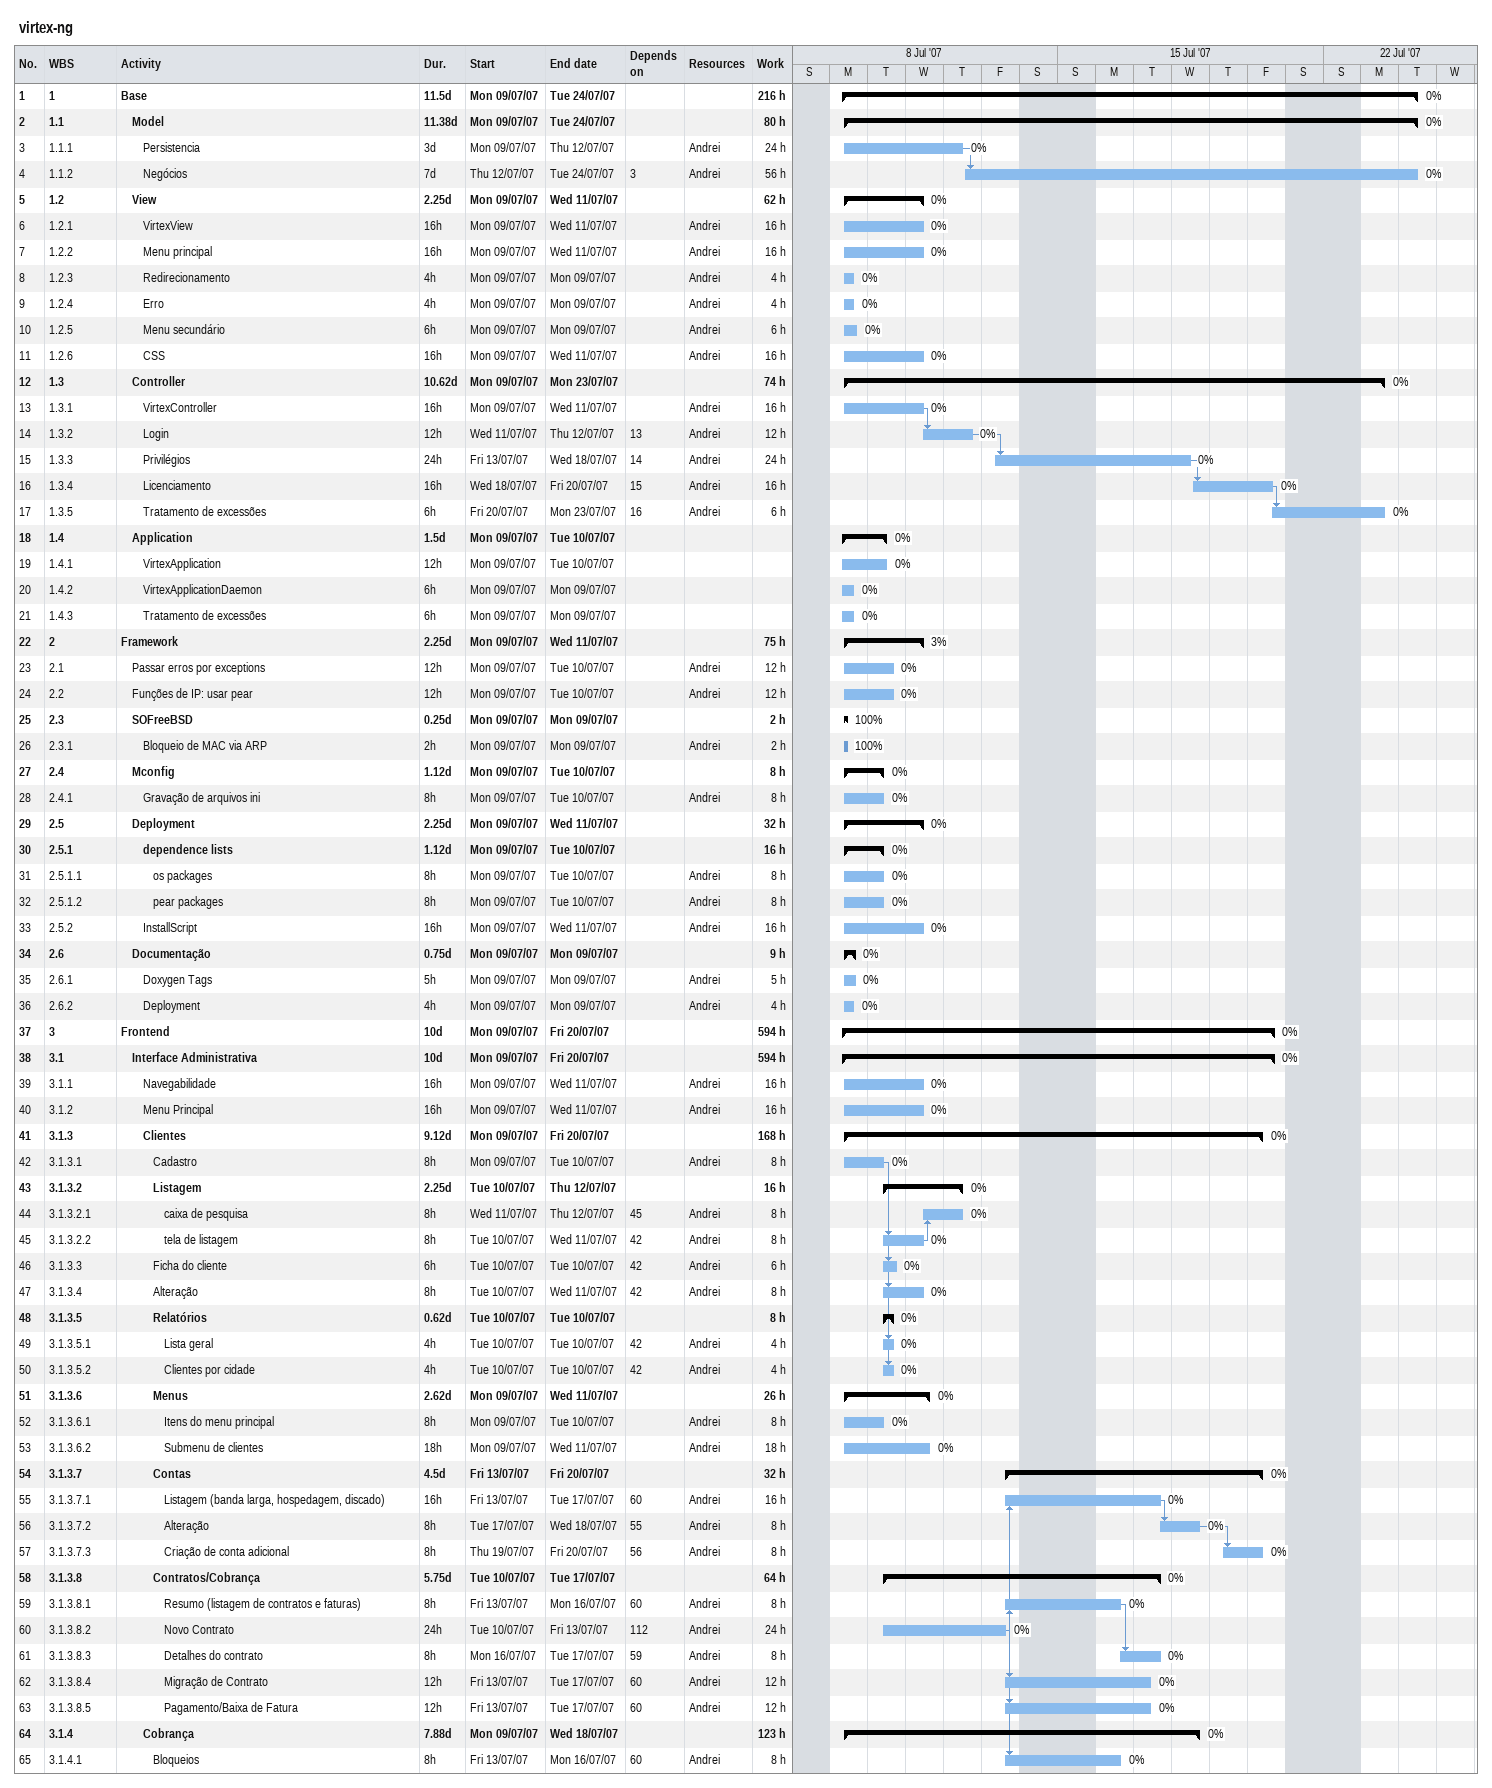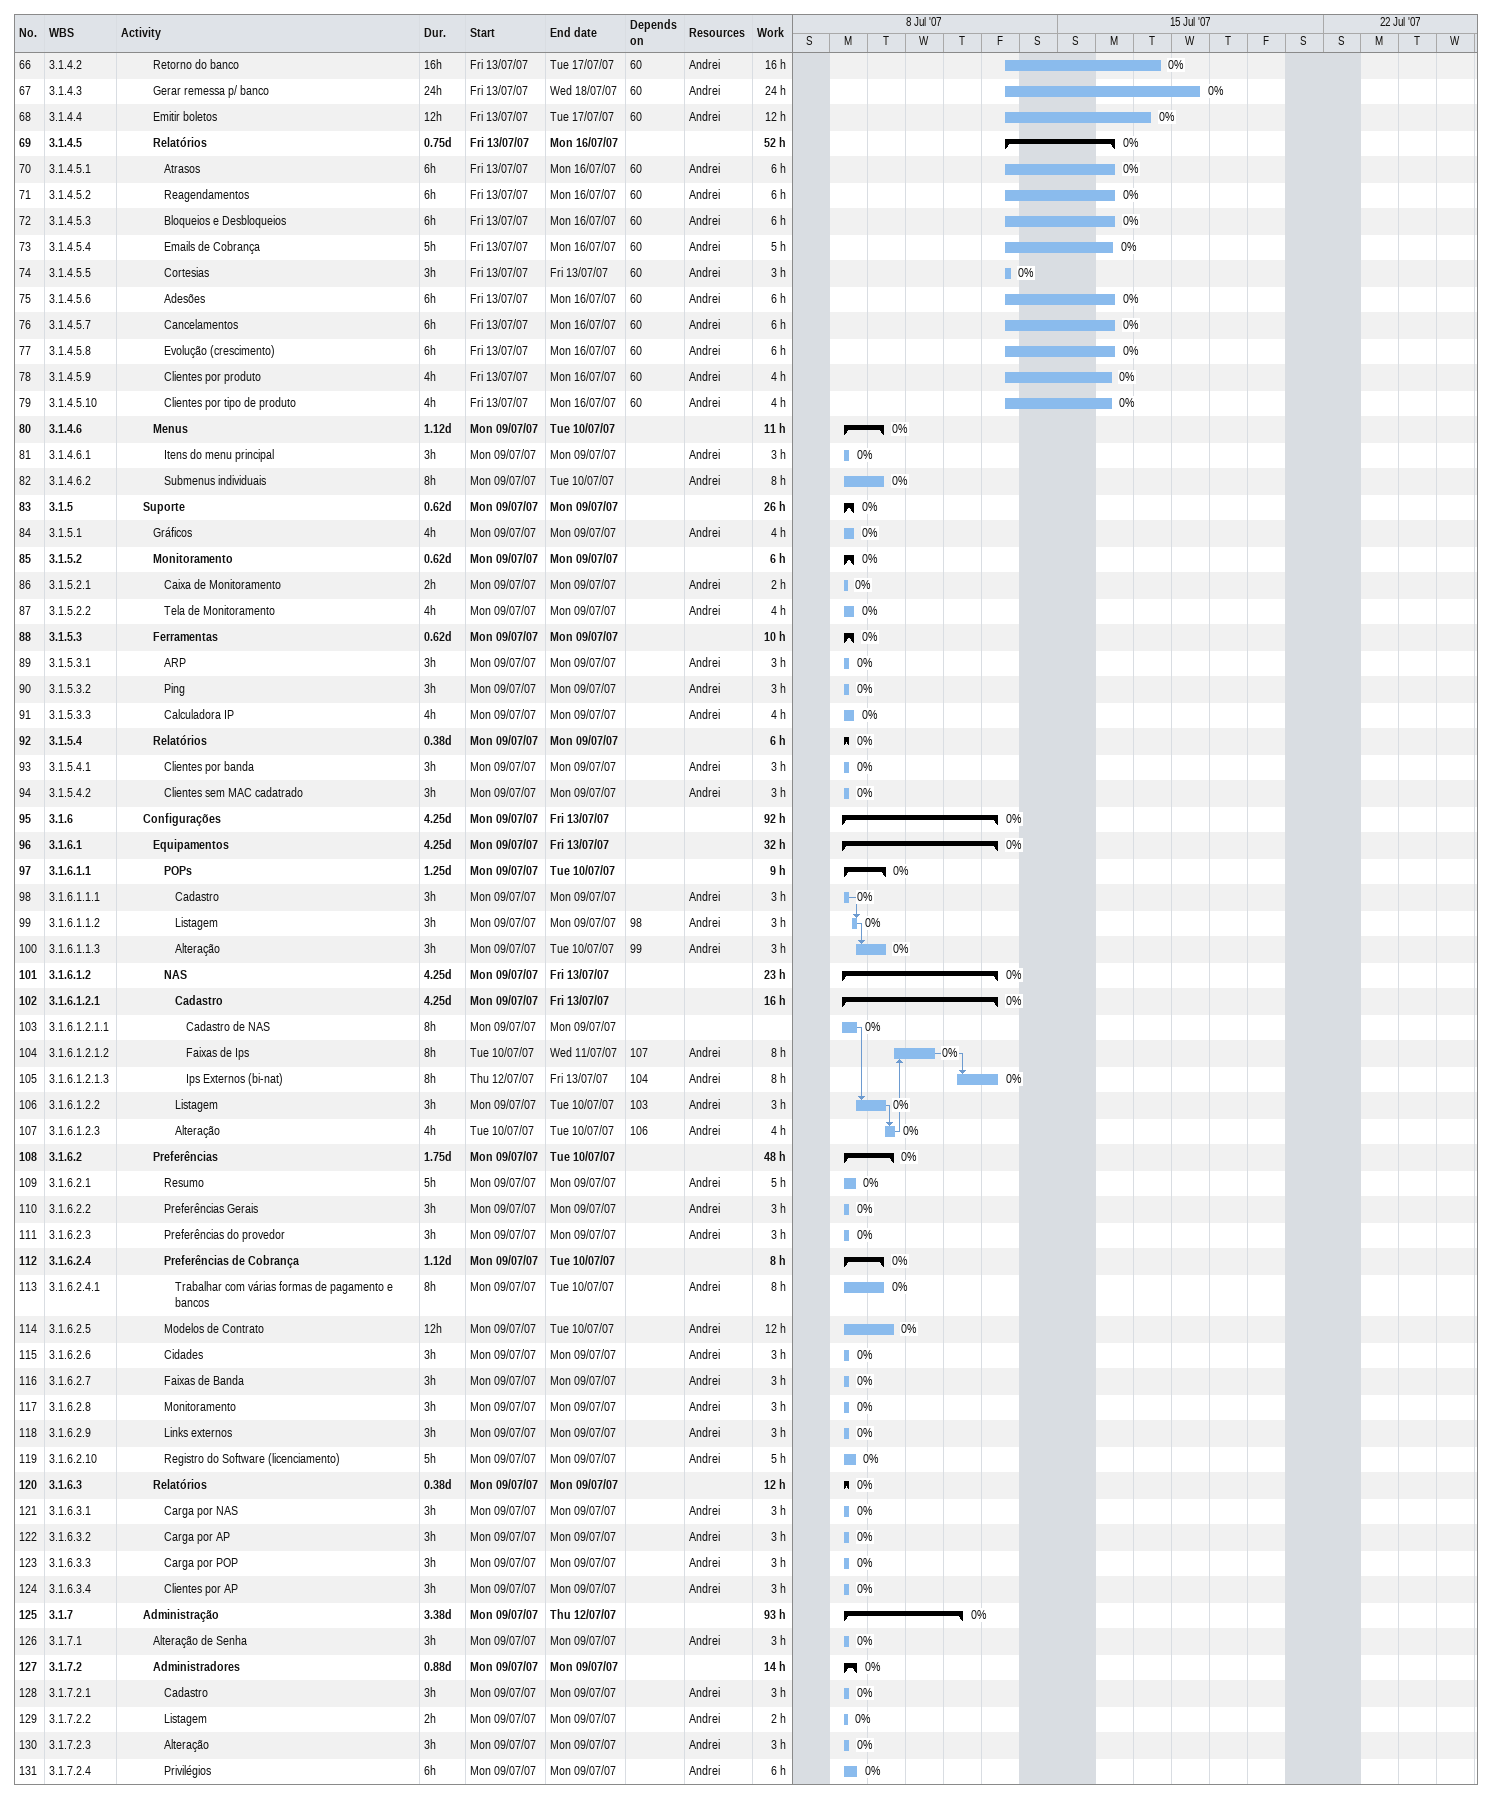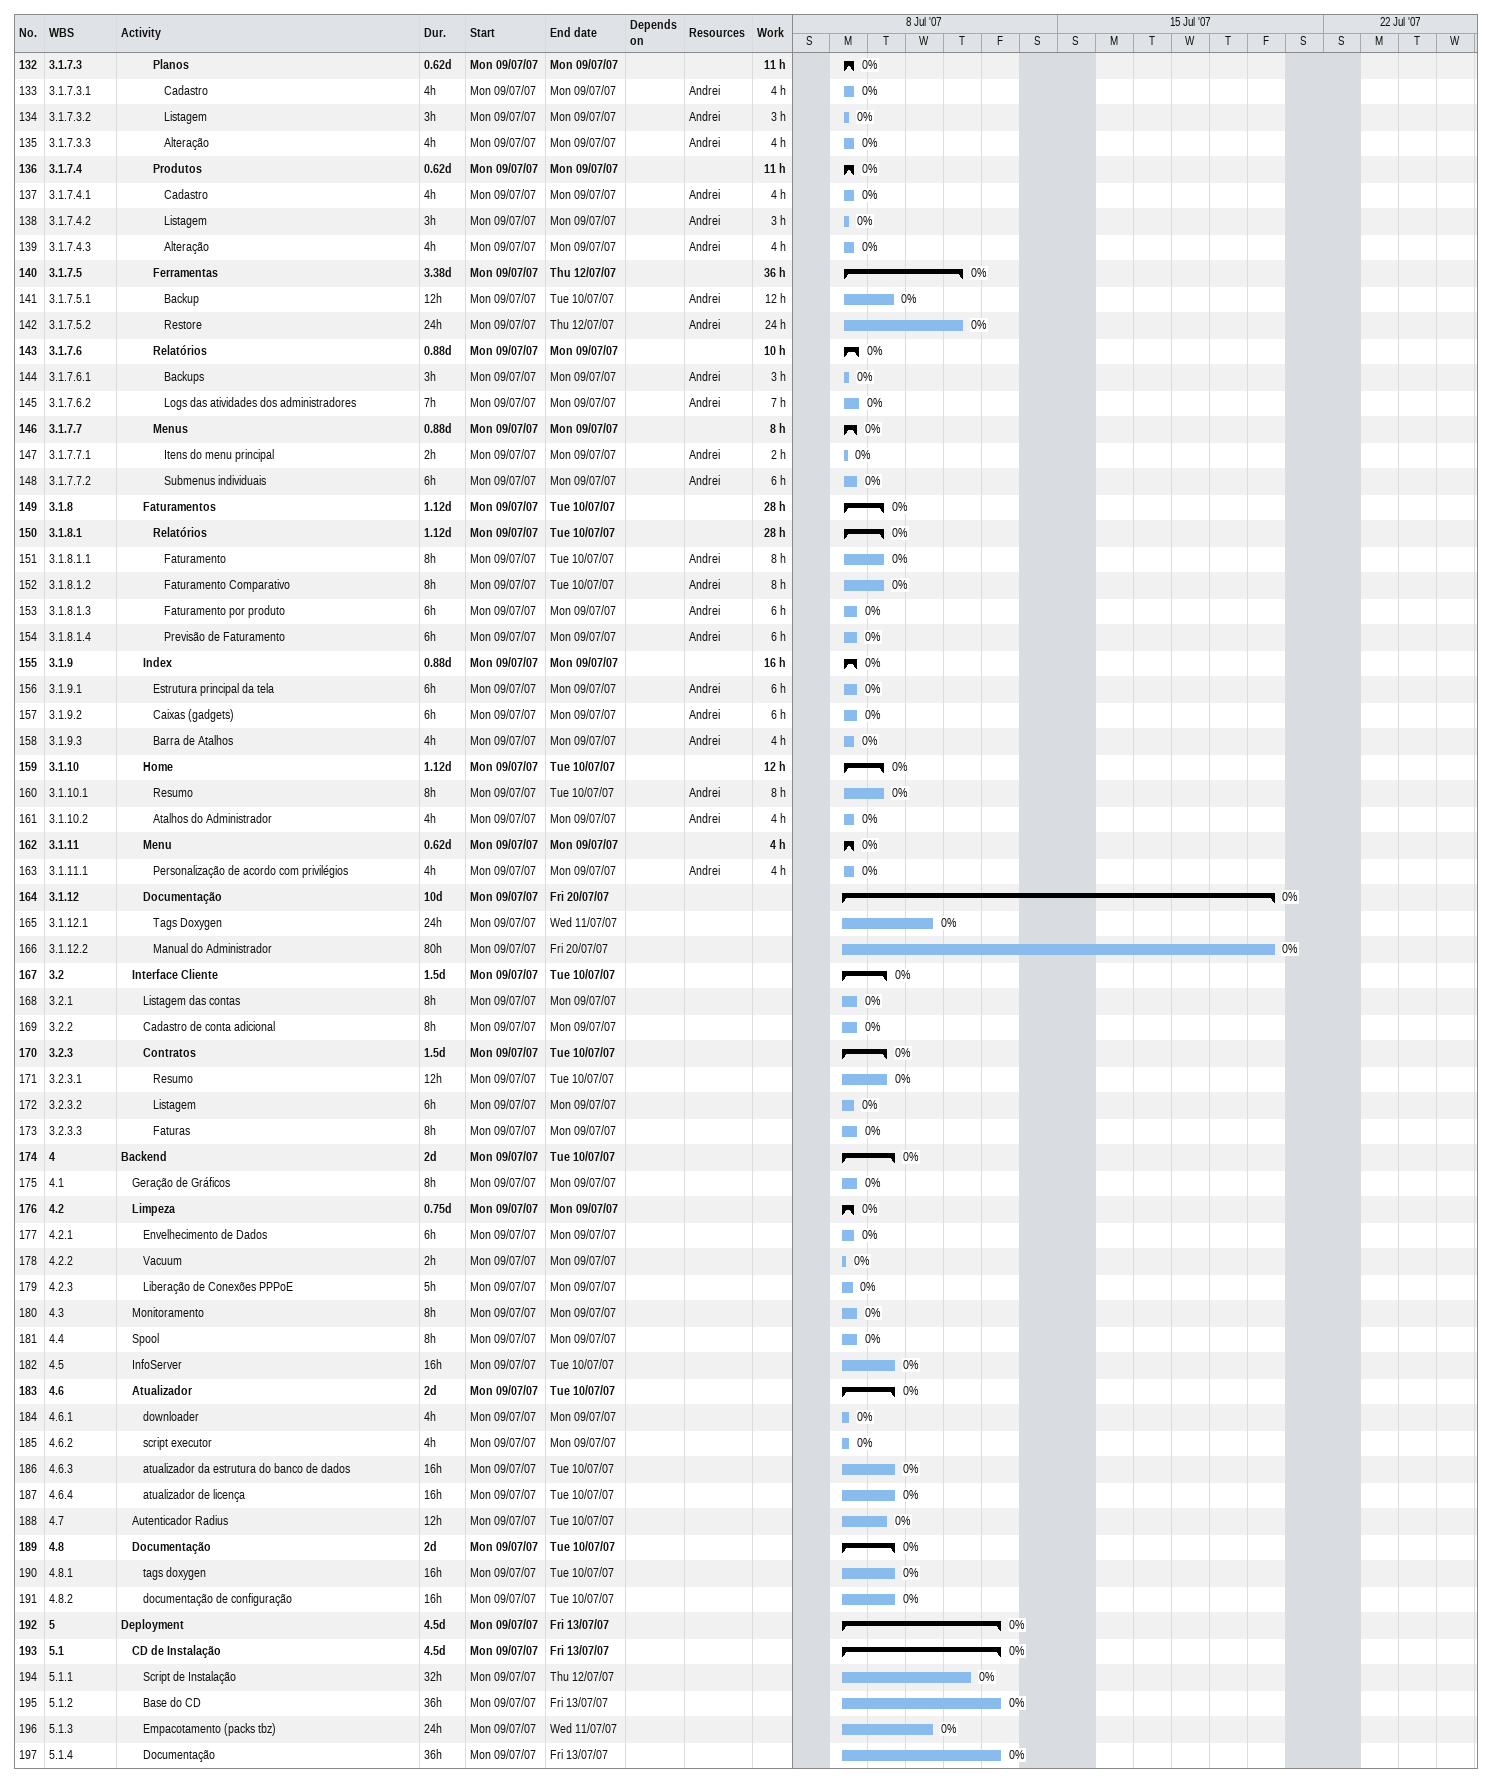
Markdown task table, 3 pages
virtex-ng

| ID | WBS | Task | Duration | Start | Finish | Predecessors | Resources | % complete | Work (h) |
|---|---|---|---|---|---|---|---|---|---|
| 1 | 1 | **Base** | 11.5d | 2007-07-09 | 2007-07-24 |  |  | 0 | 216 |
| 2 | 1.1 | **Model** | 11.38d | 2007-07-09 | 2007-07-24 |  |  | 0 | 80 |
| 3 | 1.1.1 | Persistencia | 3d | 2007-07-09 | 2007-07-12 |  | Andrei | 0 | 24 |
| 4 | 1.1.2 | Negócios | 7d | 2007-07-12 | 2007-07-24 | 3 | Andrei | 0 | 56 |
| 5 | 1.2 | **View** | 2.25d | 2007-07-09 | 2007-07-11 |  |  | 0 | 62 |
| 6 | 1.2.1 | VirtexView | 16h | 2007-07-09 | 2007-07-11 |  | Andrei | 0 | 16 |
| 7 | 1.2.2 | Menu principal | 16h | 2007-07-09 | 2007-07-11 |  | Andrei | 0 | 16 |
| 8 | 1.2.3 | Redirecionamento | 4h | 2007-07-09 | 2007-07-09 |  | Andrei | 0 | 4 |
| 9 | 1.2.4 | Erro | 4h | 2007-07-09 | 2007-07-09 |  | Andrei | 0 | 4 |
| 10 | 1.2.5 | Menu secundário | 6h | 2007-07-09 | 2007-07-09 |  | Andrei | 0 | 6 |
| 11 | 1.2.6 | CSS | 16h | 2007-07-09 | 2007-07-11 |  | Andrei | 0 | 16 |
| 12 | 1.3 | **Controller** | 10.62d | 2007-07-09 | 2007-07-23 |  |  | 0 | 74 |
| 13 | 1.3.1 | VirtexController | 16h | 2007-07-09 | 2007-07-11 |  | Andrei | 0 | 16 |
| 14 | 1.3.2 | Login | 12h | 2007-07-11 | 2007-07-12 | 13 | Andrei | 0 | 12 |
| 15 | 1.3.3 | Privilégios | 24h | 2007-07-13 | 2007-07-18 | 14 | Andrei | 0 | 24 |
| 16 | 1.3.4 | Licenciamento | 16h | 2007-07-18 | 2007-07-20 | 15 | Andrei | 0 | 16 |
| 17 | 1.3.5 | Tratamento de excessões | 6h | 2007-07-20 | 2007-07-23 | 16 | Andrei | 0 | 6 |
| 18 | 1.4 | **Application** | 1.5d | 2007-07-09 | 2007-07-10 |  |  | 0 |  |
| 19 | 1.4.1 | VirtexApplication | 12h | 2007-07-09 | 2007-07-10 |  |  | 0 |  |
| 20 | 1.4.2 | VirtexApplicationDaemon | 6h | 2007-07-09 | 2007-07-09 |  |  | 0 |  |
| 21 | 1.4.3 | Tratamento de excessões | 6h | 2007-07-09 | 2007-07-09 |  |  | 0 |  |
| 22 | 2 | **Framework** | 2.25d | 2007-07-09 | 2007-07-11 |  |  | 3 | 75 |
| 23 | 2.1 | Passar erros por exceptions | 12h | 2007-07-09 | 2007-07-10 |  | Andrei | 0 | 12 |
| 24 | 2.2 | Funções de IP: usar pear | 12h | 2007-07-09 | 2007-07-10 |  | Andrei | 0 | 12 |
| 25 | 2.3 | **SOFreeBSD** | 0.25d | 2007-07-09 | 2007-07-09 |  |  | 100 | 2 |
| 26 | 2.3.1 | Bloqueio de MAC via ARP | 2h | 2007-07-09 | 2007-07-09 |  | Andrei | 100 | 2 |
| 27 | 2.4 | **Mconfig** | 1.12d | 2007-07-09 | 2007-07-10 |  |  | 0 | 8 |
| 28 | 2.4.1 | Gravação de arquivos ini | 8h | 2007-07-09 | 2007-07-10 |  | Andrei | 0 | 8 |
| 29 | 2.5 | **Deployment** | 2.25d | 2007-07-09 | 2007-07-11 |  |  | 0 | 32 |
| 30 | 2.5.1 | **dependence lists** | 1.12d | 2007-07-09 | 2007-07-10 |  |  | 0 | 16 |
| 31 | 2.5.1.1 | os packages | 8h | 2007-07-09 | 2007-07-10 |  | Andrei | 0 | 8 |
| 32 | 2.5.1.2 | pear packages | 8h | 2007-07-09 | 2007-07-10 |  | Andrei | 0 | 8 |
| 33 | 2.5.2 | InstallScript | 16h | 2007-07-09 | 2007-07-11 |  | Andrei | 0 | 16 |
| 34 | 2.6 | **Documentação** | 0.75d | 2007-07-09 | 2007-07-09 |  |  | 0 | 9 |
| 35 | 2.6.1 | Doxygen Tags | 5h | 2007-07-09 | 2007-07-09 |  | Andrei | 0 | 5 |
| 36 | 2.6.2 | Deployment | 4h | 2007-07-09 | 2007-07-09 |  | Andrei | 0 | 4 |
| 37 | 3 | **Frontend** | 10d | 2007-07-09 | 2007-07-20 |  |  | 0 | 594 |
| 38 | 3.1 | **Interface Administrativa** | 10d | 2007-07-09 | 2007-07-20 |  |  | 0 | 594 |
| 39 | 3.1.1 | Navegabilidade | 16h | 2007-07-09 | 2007-07-11 |  | Andrei | 0 | 16 |
| 40 | 3.1.2 | Menu Principal | 16h | 2007-07-09 | 2007-07-11 |  | Andrei | 0 | 16 |
| 41 | 3.1.3 | **Clientes** | 9.12d | 2007-07-09 | 2007-07-20 |  |  | 0 | 168 |
| 42 | 3.1.3.1 | Cadastro | 8h | 2007-07-09 | 2007-07-10 |  | Andrei | 0 | 8 |
| 43 | 3.1.3.2 | **Listagem** | 2.25d | 2007-07-10 | 2007-07-12 |  |  | 0 | 16 |
| 44 | 3.1.3.2.1 | caixa de pesquisa | 8h | 2007-07-11 | 2007-07-12 | 45 | Andrei | 0 | 8 |
| 45 | 3.1.3.2.2 | tela de listagem | 8h | 2007-07-10 | 2007-07-11 | 42 | Andrei | 0 | 8 |
| 46 | 3.1.3.3 | Ficha do cliente | 6h | 2007-07-10 | 2007-07-10 | 42 | Andrei | 0 | 6 |
| 47 | 3.1.3.4 | Alteração | 8h | 2007-07-10 | 2007-07-11 | 42 | Andrei | 0 | 8 |
| 48 | 3.1.3.5 | **Relatórios** | 0.62d | 2007-07-10 | 2007-07-10 |  |  | 0 | 8 |
| 49 | 3.1.3.5.1 | Lista geral | 4h | 2007-07-10 | 2007-07-10 | 42 | Andrei | 0 | 4 |
| 50 | 3.1.3.5.2 | Clientes por cidade | 4h | 2007-07-10 | 2007-07-10 | 42 | Andrei | 0 | 4 |
| 51 | 3.1.3.6 | **Menus** | 2.62d | 2007-07-09 | 2007-07-11 |  |  | 0 | 26 |
| 52 | 3.1.3.6.1 | Itens do menu principal | 8h | 2007-07-09 | 2007-07-10 |  | Andrei | 0 | 8 |
| 53 | 3.1.3.6.2 | Submenu de clientes | 18h | 2007-07-09 | 2007-07-11 |  | Andrei | 0 | 18 |
| 54 | 3.1.3.7 | **Contas** | 4.5d | 2007-07-13 | 2007-07-20 |  |  | 0 | 32 |
| 55 | 3.1.3.7.1 | Listagem (banda larga, hospedagem, discado) | 16h | 2007-07-13 | 2007-07-17 | 60 | Andrei | 0 | 16 |
| 56 | 3.1.3.7.2 | Alteração | 8h | 2007-07-17 | 2007-07-18 | 55 | Andrei | 0 | 8 |
| 57 | 3.1.3.7.3 | Criação de conta adicional | 8h | 2007-07-19 | 2007-07-20 | 56 | Andrei | 0 | 8 |
| 58 | 3.1.3.8 | **Contratos/Cobrança** | 5.75d | 2007-07-10 | 2007-07-17 |  |  | 0 | 64 |
| 59 | 3.1.3.8.1 | Resumo (listagem de contratos e faturas) | 8h | 2007-07-13 | 2007-07-16 | 60 | Andrei | 0 | 8 |
| 60 | 3.1.3.8.2 | Novo Contrato | 24h | 2007-07-10 | 2007-07-13 | 112 | Andrei | 0 | 24 |
| 61 | 3.1.3.8.3 | Detalhes do contrato | 8h | 2007-07-16 | 2007-07-17 | 59 | Andrei | 0 | 8 |
| 62 | 3.1.3.8.4 | Migração de Contrato | 12h | 2007-07-13 | 2007-07-17 | 60 | Andrei | 0 | 12 |
| 63 | 3.1.3.8.5 | Pagamento/Baixa de Fatura | 12h | 2007-07-13 | 2007-07-17 | 60 | Andrei | 0 | 12 |
| 64 | 3.1.4 | **Cobrança** | 7.88d | 2007-07-09 | 2007-07-18 |  |  | 0 | 123 |
| 65 | 3.1.4.1 | Bloqueios | 8h | 2007-07-13 | 2007-07-16 | 60 | Andrei | 0 | 8 |
| 66 | 3.1.4.2 | Retorno do banco | 16h | 2007-07-13 | 2007-07-17 | 60 | Andrei | 0 | 16 |
| 67 | 3.1.4.3 | Gerar remessa p/ banco | 24h | 2007-07-13 | 2007-07-18 | 60 | Andrei | 0 | 24 |
| 68 | 3.1.4.4 | Emitir boletos | 12h | 2007-07-13 | 2007-07-17 | 60 | Andrei | 0 | 12 |
| 69 | 3.1.4.5 | **Relatórios** | 0.75d | 2007-07-13 | 2007-07-16 |  |  | 0 | 52 |
| 70 | 3.1.4.5.1 | Atrasos | 6h | 2007-07-13 | 2007-07-16 | 60 | Andrei | 0 | 6 |
| 71 | 3.1.4.5.2 | Reagendamentos | 6h | 2007-07-13 | 2007-07-16 | 60 | Andrei | 0 | 6 |
| 72 | 3.1.4.5.3 | Bloqueios e Desbloqueios | 6h | 2007-07-13 | 2007-07-16 | 60 | Andrei | 0 | 6 |
| 73 | 3.1.4.5.4 | Emails de Cobrança | 5h | 2007-07-13 | 2007-07-16 | 60 | Andrei | 0 | 5 |
| 74 | 3.1.4.5.5 | Cortesias | 3h | 2007-07-13 | 2007-07-13 | 60 | Andrei | 0 | 3 |
| 75 | 3.1.4.5.6 | Adesões | 6h | 2007-07-13 | 2007-07-16 | 60 | Andrei | 0 | 6 |
| 76 | 3.1.4.5.7 | Cancelamentos | 6h | 2007-07-13 | 2007-07-16 | 60 | Andrei | 0 | 6 |
| 77 | 3.1.4.5.8 | Evolução (crescimento) | 6h | 2007-07-13 | 2007-07-16 | 60 | Andrei | 0 | 6 |
| 78 | 3.1.4.5.9 | Clientes por produto | 4h | 2007-07-13 | 2007-07-16 | 60 | Andrei | 0 | 4 |
| 79 | 3.1.4.5.10 | Clientes por tipo de produto | 4h | 2007-07-13 | 2007-07-16 | 60 | Andrei | 0 | 4 |
| 80 | 3.1.4.6 | **Menus** | 1.12d | 2007-07-09 | 2007-07-10 |  |  | 0 | 11 |
| 81 | 3.1.4.6.1 | Itens do menu principal | 3h | 2007-07-09 | 2007-07-09 |  | Andrei | 0 | 3 |
| 82 | 3.1.4.6.2 | Submenus individuais | 8h | 2007-07-09 | 2007-07-10 |  | Andrei | 0 | 8 |
| 83 | 3.1.5 | **Suporte** | 0.62d | 2007-07-09 | 2007-07-09 |  |  | 0 | 26 |
| 84 | 3.1.5.1 | Gráficos | 4h | 2007-07-09 | 2007-07-09 |  | Andrei | 0 | 4 |
| 85 | 3.1.5.2 | **Monitoramento** | 0.62d | 2007-07-09 | 2007-07-09 |  |  | 0 | 6 |
| 86 | 3.1.5.2.1 | Caixa de Monitoramento | 2h | 2007-07-09 | 2007-07-09 |  | Andrei | 0 | 2 |
| 87 | 3.1.5.2.2 | Tela de Monitoramento | 4h | 2007-07-09 | 2007-07-09 |  | Andrei | 0 | 4 |
| 88 | 3.1.5.3 | **Ferramentas** | 0.62d | 2007-07-09 | 2007-07-09 |  |  | 0 | 10 |
| 89 | 3.1.5.3.1 | ARP | 3h | 2007-07-09 | 2007-07-09 |  | Andrei | 0 | 3 |
| 90 | 3.1.5.3.2 | Ping | 3h | 2007-07-09 | 2007-07-09 |  | Andrei | 0 | 3 |
| 91 | 3.1.5.3.3 | Calculadora IP | 4h | 2007-07-09 | 2007-07-09 |  | Andrei | 0 | 4 |
| 92 | 3.1.5.4 | **Relatórios** | 0.38d | 2007-07-09 | 2007-07-09 |  |  | 0 | 6 |
| 93 | 3.1.5.4.1 | Clientes por banda | 3h | 2007-07-09 | 2007-07-09 |  | Andrei | 0 | 3 |
| 94 | 3.1.5.4.2 | Clientes sem MAC cadatrado | 3h | 2007-07-09 | 2007-07-09 |  | Andrei | 0 | 3 |
| 95 | 3.1.6 | **Configurações** | 4.25d | 2007-07-09 | 2007-07-13 |  |  | 0 | 92 |
| 96 | 3.1.6.1 | **Equipamentos** | 4.25d | 2007-07-09 | 2007-07-13 |  |  | 0 | 32 |
| 97 | 3.1.6.1.1 | **POPs** | 1.25d | 2007-07-09 | 2007-07-10 |  |  | 0 | 9 |
| 98 | 3.1.6.1.1.1 | Cadastro | 3h | 2007-07-09 | 2007-07-09 |  | Andrei | 0 | 3 |
| 99 | 3.1.6.1.1.2 | Listagem | 3h | 2007-07-09 | 2007-07-09 | 98 | Andrei | 0 | 3 |
| 100 | 3.1.6.1.1.3 | Alteração | 3h | 2007-07-09 | 2007-07-10 | 99 | Andrei | 0 | 3 |
| 101 | 3.1.6.1.2 | **NAS** | 4.25d | 2007-07-09 | 2007-07-13 |  |  | 0 | 23 |
| 102 | 3.1.6.1.2.1 | **Cadastro** | 4.25d | 2007-07-09 | 2007-07-13 |  |  | 0 | 16 |
| 103 | 3.1.6.1.2.1.1 | Cadastro de NAS | 8h | 2007-07-09 | 2007-07-09 |  |  | 0 |  |
| 104 | 3.1.6.1.2.1.2 | Faixas de Ips | 8h | 2007-07-10 | 2007-07-11 | 107 | Andrei | 0 | 8 |
| 105 | 3.1.6.1.2.1.3 | Ips Externos (bi-nat) | 8h | 2007-07-12 | 2007-07-13 | 104 | Andrei | 0 | 8 |
| 106 | 3.1.6.1.2.2 | Listagem | 3h | 2007-07-09 | 2007-07-10 | 103 | Andrei | 0 | 3 |
| 107 | 3.1.6.1.2.3 | Alteração | 4h | 2007-07-10 | 2007-07-10 | 106 | Andrei | 0 | 4 |
| 108 | 3.1.6.2 | **Preferências** | 1.75d | 2007-07-09 | 2007-07-10 |  |  | 0 | 48 |
| 109 | 3.1.6.2.1 | Resumo | 5h | 2007-07-09 | 2007-07-09 |  | Andrei | 0 | 5 |
| 110 | 3.1.6.2.2 | Preferências Gerais | 3h | 2007-07-09 | 2007-07-09 |  | Andrei | 0 | 3 |
| 111 | 3.1.6.2.3 | Preferências do provedor | 3h | 2007-07-09 | 2007-07-09 |  | Andrei | 0 | 3 |
| 112 | 3.1.6.2.4 | **Preferências de Cobrança** | 1.12d | 2007-07-09 | 2007-07-10 |  |  | 0 | 8 |
| 113 | 3.1.6.2.4.1 | Trabalhar com várias formas de pagamento e bancos | 8h | 2007-07-09 | 2007-07-10 |  | Andrei | 0 | 8 |
| 114 | 3.1.6.2.5 | Modelos de Contrato | 12h | 2007-07-09 | 2007-07-10 |  | Andrei | 0 | 12 |
| 115 | 3.1.6.2.6 | Cidades | 3h | 2007-07-09 | 2007-07-09 |  | Andrei | 0 | 3 |
| 116 | 3.1.6.2.7 | Faixas de Banda | 3h | 2007-07-09 | 2007-07-09 |  | Andrei | 0 | 3 |
| 117 | 3.1.6.2.8 | Monitoramento | 3h | 2007-07-09 | 2007-07-09 |  | Andrei | 0 | 3 |
| 118 | 3.1.6.2.9 | Links externos | 3h | 2007-07-09 | 2007-07-09 |  | Andrei | 0 | 3 |
| 119 | 3.1.6.2.10 | Registro do Software (licenciamento) | 5h | 2007-07-09 | 2007-07-09 |  | Andrei | 0 | 5 |
| 120 | 3.1.6.3 | **Relatórios** | 0.38d | 2007-07-09 | 2007-07-09 |  |  | 0 | 12 |
| 121 | 3.1.6.3.1 | Carga por NAS | 3h | 2007-07-09 | 2007-07-09 |  | Andrei | 0 | 3 |
| 122 | 3.1.6.3.2 | Carga por AP | 3h | 2007-07-09 | 2007-07-09 |  | Andrei | 0 | 3 |
| 123 | 3.1.6.3.3 | Carga por POP | 3h | 2007-07-09 | 2007-07-09 |  | Andrei | 0 | 3 |
| 124 | 3.1.6.3.4 | Clientes por AP | 3h | 2007-07-09 | 2007-07-09 |  | Andrei | 0 | 3 |
| 125 | 3.1.7 | **Administração** | 3.38d | 2007-07-09 | 2007-07-12 |  |  | 0 | 93 |
| 126 | 3.1.7.1 | Alteração de Senha | 3h | 2007-07-09 | 2007-07-09 |  | Andrei | 0 | 3 |
| 127 | 3.1.7.2 | **Administradores** | 0.88d | 2007-07-09 | 2007-07-09 |  |  | 0 | 14 |
| 128 | 3.1.7.2.1 | Cadastro | 3h | 2007-07-09 | 2007-07-09 |  | Andrei | 0 | 3 |
| 129 | 3.1.7.2.2 | Listagem | 2h | 2007-07-09 | 2007-07-09 |  | Andrei | 0 | 2 |
| 130 | 3.1.7.2.3 | Alteração | 3h | 2007-07-09 | 2007-07-09 |  | Andrei | 0 | 3 |
| 131 | 3.1.7.2.4 | Privilégios | 6h | 2007-07-09 | 2007-07-09 |  | Andrei | 0 | 6 |
| 132 | 3.1.7.3 | **Planos** | 0.62d | 2007-07-09 | 2007-07-09 |  |  | 0 | 11 |
| 133 | 3.1.7.3.1 | Cadastro | 4h | 2007-07-09 | 2007-07-09 |  | Andrei | 0 | 4 |
| 134 | 3.1.7.3.2 | Listagem | 3h | 2007-07-09 | 2007-07-09 |  | Andrei | 0 | 3 |
| 135 | 3.1.7.3.3 | Alteração | 4h | 2007-07-09 | 2007-07-09 |  | Andrei | 0 | 4 |
| 136 | 3.1.7.4 | **Produtos** | 0.62d | 2007-07-09 | 2007-07-09 |  |  | 0 | 11 |
| 137 | 3.1.7.4.1 | Cadastro | 4h | 2007-07-09 | 2007-07-09 |  | Andrei | 0 | 4 |
| 138 | 3.1.7.4.2 | Listagem | 3h | 2007-07-09 | 2007-07-09 |  | Andrei | 0 | 3 |
| 139 | 3.1.7.4.3 | Alteração | 4h | 2007-07-09 | 2007-07-09 |  | Andrei | 0 | 4 |
| 140 | 3.1.7.5 | **Ferramentas** | 3.38d | 2007-07-09 | 2007-07-12 |  |  | 0 | 36 |
| 141 | 3.1.7.5.1 | Backup | 12h | 2007-07-09 | 2007-07-10 |  | Andrei | 0 | 12 |
| 142 | 3.1.7.5.2 | Restore | 24h | 2007-07-09 | 2007-07-12 |  | Andrei | 0 | 24 |
| 143 | 3.1.7.6 | **Relatórios** | 0.88d | 2007-07-09 | 2007-07-09 |  |  | 0 | 10 |
| 144 | 3.1.7.6.1 | Backups | 3h | 2007-07-09 | 2007-07-09 |  | Andrei | 0 | 3 |
| 145 | 3.1.7.6.2 | Logs das atividades dos administradores | 7h | 2007-07-09 | 2007-07-09 |  | Andrei | 0 | 7 |
| 146 | 3.1.7.7 | **Menus** | 0.88d | 2007-07-09 | 2007-07-09 |  |  | 0 | 8 |
| 147 | 3.1.7.7.1 | Itens do menu principal | 2h | 2007-07-09 | 2007-07-09 |  | Andrei | 0 | 2 |
| 148 | 3.1.7.7.2 | Submenus individuais | 6h | 2007-07-09 | 2007-07-09 |  | Andrei | 0 | 6 |
| 149 | 3.1.8 | **Faturamentos** | 1.12d | 2007-07-09 | 2007-07-10 |  |  | 0 | 28 |
| 150 | 3.1.8.1 | **Relatórios** | 1.12d | 2007-07-09 | 2007-07-10 |  |  | 0 | 28 |
| 151 | 3.1.8.1.1 | Faturamento | 8h | 2007-07-09 | 2007-07-10 |  | Andrei | 0 | 8 |
| 152 | 3.1.8.1.2 | Faturamento Comparativo | 8h | 2007-07-09 | 2007-07-10 |  | Andrei | 0 | 8 |
| 153 | 3.1.8.1.3 | Faturamento por produto | 6h | 2007-07-09 | 2007-07-09 |  | Andrei | 0 | 6 |
| 154 | 3.1.8.1.4 | Previsão de Faturamento | 6h | 2007-07-09 | 2007-07-09 |  | Andrei | 0 | 6 |
| 155 | 3.1.9 | **Index** | 0.88d | 2007-07-09 | 2007-07-09 |  |  | 0 | 16 |
| 156 | 3.1.9.1 | Estrutura principal da tela | 6h | 2007-07-09 | 2007-07-09 |  | Andrei | 0 | 6 |
| 157 | 3.1.9.2 | Caixas (gadgets) | 6h | 2007-07-09 | 2007-07-09 |  | Andrei | 0 | 6 |
| 158 | 3.1.9.3 | Barra de Atalhos | 4h | 2007-07-09 | 2007-07-09 |  | Andrei | 0 | 4 |
| 159 | 3.1.10 | **Home** | 1.12d | 2007-07-09 | 2007-07-10 |  |  | 0 | 12 |
| 160 | 3.1.10.1 | Resumo | 8h | 2007-07-09 | 2007-07-10 |  | Andrei | 0 | 8 |
| 161 | 3.1.10.2 | Atalhos do Administrador | 4h | 2007-07-09 | 2007-07-09 |  | Andrei | 0 | 4 |
| 162 | 3.1.11 | **Menu** | 0.62d | 2007-07-09 | 2007-07-09 |  |  | 0 | 4 |
| 163 | 3.1.11.1 | Personalização de acordo com privilégios | 4h | 2007-07-09 | 2007-07-09 |  | Andrei | 0 | 4 |
| 164 | 3.1.12 | **Documentação** | 10d | 2007-07-09 | 2007-07-20 |  |  | 0 |  |
| 165 | 3.1.12.1 | Tags Doxygen | 24h | 2007-07-09 | 2007-07-11 |  |  | 0 |  |
| 166 | 3.1.12.2 | Manual do Administrador | 80h | 2007-07-09 | 2007-07-20 |  |  | 0 |  |
| 167 | 3.2 | **Interface Cliente** | 1.5d | 2007-07-09 | 2007-07-10 |  |  | 0 |  |
| 168 | 3.2.1 | Listagem das contas | 8h | 2007-07-09 | 2007-07-09 |  |  | 0 |  |
| 169 | 3.2.2 | Cadastro de conta adicional | 8h | 2007-07-09 | 2007-07-09 |  |  | 0 |  |
| 170 | 3.2.3 | **Contratos** | 1.5d | 2007-07-09 | 2007-07-10 |  |  | 0 |  |
| 171 | 3.2.3.1 | Resumo | 12h | 2007-07-09 | 2007-07-10 |  |  | 0 |  |
| 172 | 3.2.3.2 | Listagem | 6h | 2007-07-09 | 2007-07-09 |  |  | 0 |  |
| 173 | 3.2.3.3 | Faturas | 8h | 2007-07-09 | 2007-07-09 |  |  | 0 |  |
| 174 | 4 | **Backend** | 2d | 2007-07-09 | 2007-07-10 |  |  | 0 |  |
| 175 | 4.1 | Geração de Gráficos | 8h | 2007-07-09 | 2007-07-09 |  |  | 0 |  |
| 176 | 4.2 | **Limpeza** | 0.75d | 2007-07-09 | 2007-07-09 |  |  | 0 |  |
| 177 | 4.2.1 | Envelhecimento de Dados | 6h | 2007-07-09 | 2007-07-09 |  |  | 0 |  |
| 178 | 4.2.2 | Vacuum | 2h | 2007-07-09 | 2007-07-09 |  |  | 0 |  |
| 179 | 4.2.3 | Liberação de Conexões PPPoE | 5h | 2007-07-09 | 2007-07-09 |  |  | 0 |  |
| 180 | 4.3 | Monitoramento | 8h | 2007-07-09 | 2007-07-09 |  |  | 0 |  |
| 181 | 4.4 | Spool | 8h | 2007-07-09 | 2007-07-09 |  |  | 0 |  |
| 182 | 4.5 | InfoServer | 16h | 2007-07-09 | 2007-07-10 |  |  | 0 |  |
| 183 | 4.6 | **Atualizador** | 2d | 2007-07-09 | 2007-07-10 |  |  | 0 |  |
| 184 | 4.6.1 | downloader | 4h | 2007-07-09 | 2007-07-09 |  |  | 0 |  |
| 185 | 4.6.2 | script executor | 4h | 2007-07-09 | 2007-07-09 |  |  | 0 |  |
| 186 | 4.6.3 | atualizador da estrutura do banco de dados | 16h | 2007-07-09 | 2007-07-10 |  |  | 0 |  |
| 187 | 4.6.4 | atualizador de licença | 16h | 2007-07-09 | 2007-07-10 |  |  | 0 |  |
| 188 | 4.7 | Autenticador Radius | 12h | 2007-07-09 | 2007-07-10 |  |  | 0 |  |
| 189 | 4.8 | **Documentação** | 2d | 2007-07-09 | 2007-07-10 |  |  | 0 |  |
| 190 | 4.8.1 | tags doxygen | 16h | 2007-07-09 | 2007-07-10 |  |  | 0 |  |
| 191 | 4.8.2 | documentação de configuração | 16h | 2007-07-09 | 2007-07-10 |  |  | 0 |  |
| 192 | 5 | **Deployment** | 4.5d | 2007-07-09 | 2007-07-13 |  |  | 0 |  |
| 193 | 5.1 | **CD de Instalação** | 4.5d | 2007-07-09 | 2007-07-13 |  |  | 0 |  |
| 194 | 5.1.1 | Script de Instalação | 32h | 2007-07-09 | 2007-07-12 |  |  | 0 |  |
| 195 | 5.1.2 | Base do CD | 36h | 2007-07-09 | 2007-07-13 |  |  | 0 |  |
| 196 | 5.1.3 | Empacotamento (packs tbz) | 24h | 2007-07-09 | 2007-07-11 |  |  | 0 |  |
| 197 | 5.1.4 | Documentação | 36h | 2007-07-09 | 2007-07-13 |  |  | 0 |  |
